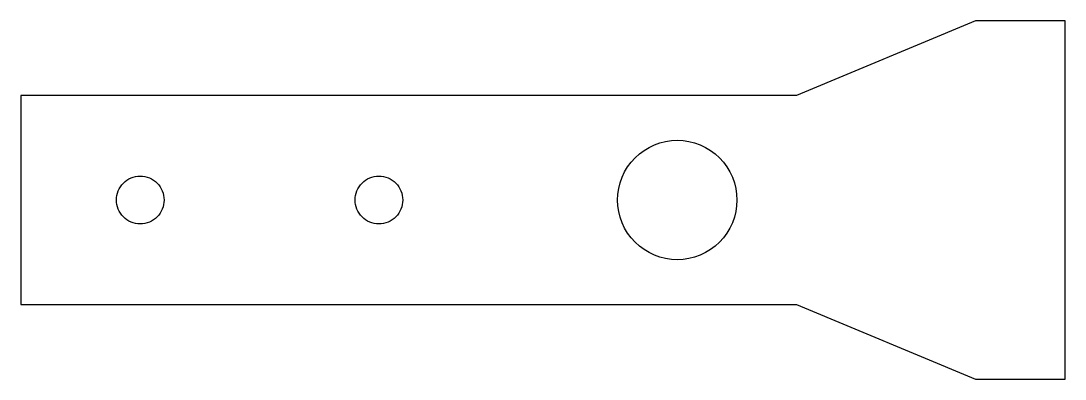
# Model space of a CAD drawing. Header units: millimetres. Extents: x 0 to 70, y -12 to 12.
import ezdxf

# ---------------------------------------------------------------- set-up
doc = ezdxf.new("R2010")
doc.units = ezdxf.units.MM

msp = doc.modelspace()

# ---------------------------------------------------------------- linework, layer by layer
at = {"layer": '16_rack_hook_t6.0'}
for points in [[(64, 12), (52, 7), (0, 7), (0, -7), (52, -7), (64, -12), (70, -12), (70, 12), (64, 12)], [(47.9807, 0.3921), (48, 0), (47.9807, -0.3921), (47.9231, -0.7804), (47.8278, -1.1611), (47.6955, -1.5307), (47.5277, -1.8856), (47.3259, -2.2223), (47.092, -2.5376), (46.8284, -2.8284), (46.5376, -3.092), (46.2223, -3.3259), (45.8856, -3.5277), (45.5307, -3.6955), (45.1611, -3.8278), (44.7804, -3.9231), (44.3921, -3.9807), (44, -4), (43.6079, -3.9807), (43.2196, -3.9231), (42.8389, -3.8278), (42.4693, -3.6955), (42.1144, -3.5277), (41.7777, -3.3259), (41.4624, -3.092), (41.1716, -2.8284), (40.908, -2.5376), (40.6741, -2.2223), (40.4723, -1.8856), (40.3045, -1.5307), (40.1722, -1.1611), (40.0769, -0.7804), (40.0193, -0.3921), (40, 0), (40.0193, 0.3921), (40.0769, 0.7804), (40.1722, 1.1611), (40.3045, 1.5307), (40.4723, 1.8856), (40.6741, 2.2223), (40.908, 2.5376), (41.1716, 2.8284), (41.4624, 3.092), (41.7777, 3.3259), (42.1144, 3.5277), (42.4693, 3.6955), (42.8389, 3.8278), (43.2196, 3.9231), (43.6079, 3.9807), (44, 4), (44.3921, 3.9807), (44.7804, 3.9231), (45.1611, 3.8278), (45.5307, 3.6955), (45.8856, 3.5277), (46.2223, 3.3259), (46.5376, 3.092), (46.8284, 2.8284), (47.092, 2.5376), (47.3259, 2.2223), (47.5277, 1.8856), (47.6955, 1.5307), (47.8278, 1.1611), (47.9231, 0.7804), (47.9807, 0.3921)], [(9.5311, 0.4645), (9.5693, 0.3121), (9.5923, 0.1568), (9.6, 0), (9.5923, -0.1568), (9.5693, -0.3121), (9.5311, -0.4645), (9.4782, -0.6123), (9.4111, -0.7542), (9.3304, -0.8889), (9.2368, -1.015), (9.1314, -1.1314), (9.015, -1.2368), (8.8889, -1.3304), (8.7542, -1.4111), (8.6123, -1.4782), (8.4645, -1.5311), (8.3121, -1.5693), (8.1568, -1.5923), (8, -1.6), (7.8432, -1.5923), (7.6879, -1.5693), (7.5355, -1.5311), (7.3877, -1.4782), (7.2458, -1.4111), (7.1111, -1.3304), (6.985, -1.2368), (6.8686, -1.1314), (6.7632, -1.015), (6.6696, -0.8889), (6.5889, -0.7542), (6.5218, -0.6123), (6.4689, -0.4645), (6.4307, -0.3121), (6.4077, -0.1568), (6.4, 0), (6.4077, 0.1568), (6.4307, 0.3121), (6.4689, 0.4645), (6.5218, 0.6123), (6.5889, 0.7542), (6.6696, 0.8889), (6.7632, 1.015), (6.8686, 1.1314), (6.985, 1.2368), (7.1111, 1.3304), (7.2458, 1.4111), (7.3877, 1.4782), (7.5355, 1.5311), (7.6879, 1.5693), (7.8432, 1.5923), (8, 1.6), (8.1568, 1.5923), (8.3121, 1.5693), (8.4645, 1.5311), (8.6123, 1.4782), (8.7542, 1.4111), (8.8889, 1.3304), (9.015, 1.2368), (9.1314, 1.1314), (9.2368, 1.015), (9.3304, 0.8889), (9.4111, 0.7542), (9.4782, 0.6123), (9.5311, 0.4645)], [(25.5693, 0.3121), (25.5923, 0.1568), (25.6, 0), (25.5923, -0.1568), (25.5693, -0.3121), (25.5311, -0.4645), (25.4782, -0.6123), (25.4111, -0.7542), (25.3304, -0.8889), (25.2368, -1.015), (25.1314, -1.1314), (25.015, -1.2368), (24.8889, -1.3304), (24.7542, -1.4111), (24.6123, -1.4782), (24.4645, -1.5311), (24.3121, -1.5693), (24.1568, -1.5923), (24, -1.6), (23.8432, -1.5923), (23.6879, -1.5693), (23.5355, -1.5311), (23.3877, -1.4782), (23.2458, -1.4111), (23.1111, -1.3304), (22.985, -1.2368), (22.8686, -1.1314), (22.7632, -1.015), (22.6696, -0.8889), (22.5889, -0.7542), (22.5218, -0.6123), (22.4689, -0.4645), (22.4307, -0.3121), (22.4077, -0.1568), (22.4, 0), (22.4077, 0.1568), (22.4307, 0.3121), (22.4689, 0.4645), (22.5218, 0.6123), (22.5889, 0.7542), (22.6696, 0.8889), (22.7632, 1.015), (22.8686, 1.1314), (22.985, 1.2368), (23.1111, 1.3304), (23.2458, 1.4111), (23.3877, 1.4782), (23.5355, 1.5311), (23.6879, 1.5693), (23.8432, 1.5923), (24, 1.6), (24.1568, 1.5923), (24.3121, 1.5693), (24.4645, 1.5311), (24.6123, 1.4782), (24.7542, 1.4111), (24.8889, 1.3304), (25.015, 1.2368), (25.1314, 1.1314), (25.2368, 1.015), (25.3304, 0.8889), (25.4111, 0.7542), (25.4782, 0.6123), (25.5311, 0.4645), (25.5693, 0.3121)]]:
    msp.add_lwpolyline(points, close=True, dxfattribs=at)

doc.saveas('drawing.dxf')
